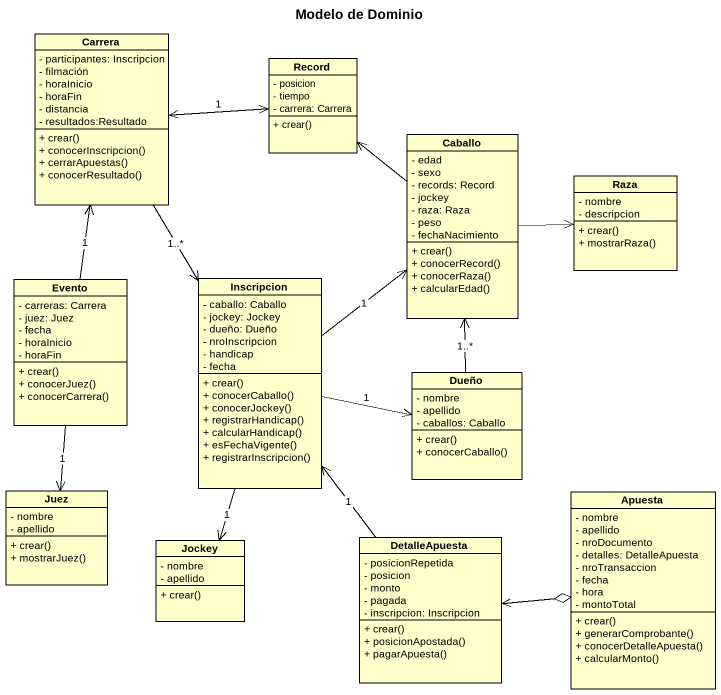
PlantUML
@startuml
title Modelo de Dominio
hide circle
hide empty members
skinparam classAttributeIconSize 0
class Carrera {
  - participantes: Inscripcion
  - filmación
  - horaInicio
  - horaFin
  - distancia
  - resultados:Resultado
  + crear()
  + conocerInscripcion()
  + cerrarApuestas()
  + conocerResultado()
}
class "Record" as Record_ {
  - posicion
  - tiempo
  - carrera: Carrera
  + crear()
}
class Caballo {
  - edad
  - sexo
  - records: Record
  - jockey
  - raza: Raza
  - peso
  - fechaNacimiento
  + crear()
  + conocerRecord()
  + conocerRaza()
  + calcularEdad()
}
class Raza {
  - nombre
  - descripcion
  + crear()
  + mostrarRaza()
}
class Evento {
  - carreras: Carrera
  - juez: Juez
  - fecha
  - horaInicio
  - horaFin
  + crear()
  + conocerJuez()
  + conocerCarrera()
}
class Inscripcion {
  - caballo: Caballo
  - jockey: Jockey
  - dueño: Dueño
  - nroInscripcion
  - handicap
  - fecha
  + crear()
  + conocerCaballo()
  + conocerJockey()
  + registrarHandicap()
  + calcularHandicap()
  + esFechaVigente()
  + registrarInscripcion()
}
class Dueño {
  - nombre
  - apellido
  - caballos: Caballo
  + crear()
  + conocerCaballo()
}
class Juez {
  - nombre
  - apellido
  + crear()
  + mostrarJuez()
}
class Apuesta {
  - nombre
  - apellido
  - nroDocumento
  - detalles: DetalleApuesta
  - nroTransaccion
  - fecha
  - hora
  - montoTotal
  + crear()
  + generarComprobante()
  + conocerDetalleApuesta()
  + calcularMonto()
}
class Jockey {
  - nombre
  - apellido
  + crear()
}
class DetalleApuesta {
  - posicionRepetida
  - posicion
  - monto
  - pagada
  - inscripcion: Inscripcion
  + crear()
  + posicionApostada()
  + pagarApuesta()
}
Carrera -right-> Record_
Carrera --> Inscripcion : 1..*
Record_ -left-> Carrera : 1
Caballo -up-> Record_
Caballo -right-> Raza
Evento -up-> Carrera : 1
Evento --> Juez : 1
Inscripcion -up-> Caballo : 1
Inscripcion -right-> Dueño : 1
Inscripcion --> Jockey : 1
Dueño -up-> Caballo : 1..*
Apuesta -left-> DetalleApuesta
DetalleApuesta -up-> Inscripcion : 1
DetalleApuesta -right-o Apuesta
@enduml
